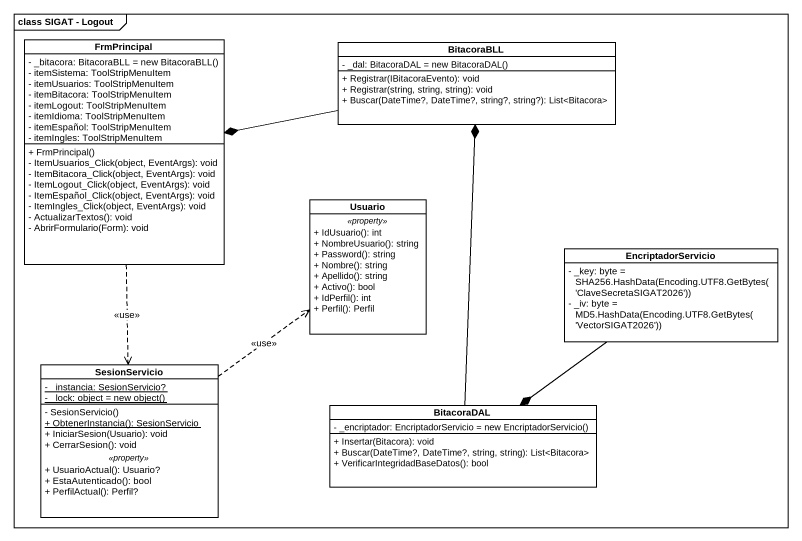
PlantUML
@startuml
mainframe class SIGAT - Logout
hide circle
hide empty members
skinparam classAttributeIconSize 0
class FrmPrincipal {
  {field} - _bitacora: BitacoraBLL = new BitacoraBLL()
  - itemSistema: ToolStripMenuItem
  - itemUsuarios: ToolStripMenuItem
  - itemBitacora: ToolStripMenuItem
  - itemLogout: ToolStripMenuItem
  - itemIdioma: ToolStripMenuItem
  - itemEspañol: ToolStripMenuItem
  - itemIngles: ToolStripMenuItem
  + FrmPrincipal()
  - ItemUsuarios_Click(object, EventArgs): void
  - ItemBitacora_Click(object, EventArgs): void
  - ItemLogout_Click(object, EventArgs): void
  - ItemEspañol_Click(object, EventArgs): void
  - ItemIngles_Click(object, EventArgs): void
  - ActualizarTextos(): void
  - AbrirFormulario(Form): void
}
class BitacoraBLL {
  {field} - _dal: BitacoraDAL = new BitacoraDAL()
  + Registrar(IBitacoraEvento): void
  + Registrar(string, string, string): void
  + Buscar(DateTime?, DateTime?, string?, string?): List<Bitacora>
}
class Usuario {
  .. <<property>> ..
  + IdUsuario(): int
  + NombreUsuario(): string
  + Password(): string
  + Nombre(): string
  + Apellido(): string
  + Activo(): bool
  + IdPerfil(): int
  + Perfil(): Perfil
}
class EncriptadorServicio {
  {field} - _key: byte = SHA256.HashData(Encoding.UTF8.GetBytes('ClaveSecretaSIGAT2026'))
  {field} - _iv: byte = MD5.HashData(Encoding.UTF8.GetBytes('VectorSIGAT2026'))
}
class SesionServicio {
  {static} - _instancia: SesionServicio?
  {static} {field} - _lock: object = new object()
  --
  - SesionServicio()
  {static} + ObtenerInstancia(): SesionServicio
  + IniciarSesion(Usuario): void
  + CerrarSesion(): void
  .. <<property>> ..
  + UsuarioActual(): Usuario?
  + EstaAutenticado(): bool
  + PerfilActual(): Perfil?
}
class BitacoraDAL {
  {field} - _encriptador: EncriptadorServicio = new EncriptadorServicio()
  + Insertar(Bitacora): void
  + Buscar(DateTime?, DateTime?, string, string): List<Bitacora>
  + VerificarIntegridadBaseDatos(): bool
}
FrmPrincipal ..> SesionServicio : <<use>>
BitacoraBLL -left-* FrmPrincipal
EncriptadorServicio --* BitacoraDAL
SesionServicio .up.> Usuario : <<use>>
BitacoraDAL -up-* BitacoraBLL
@enduml
